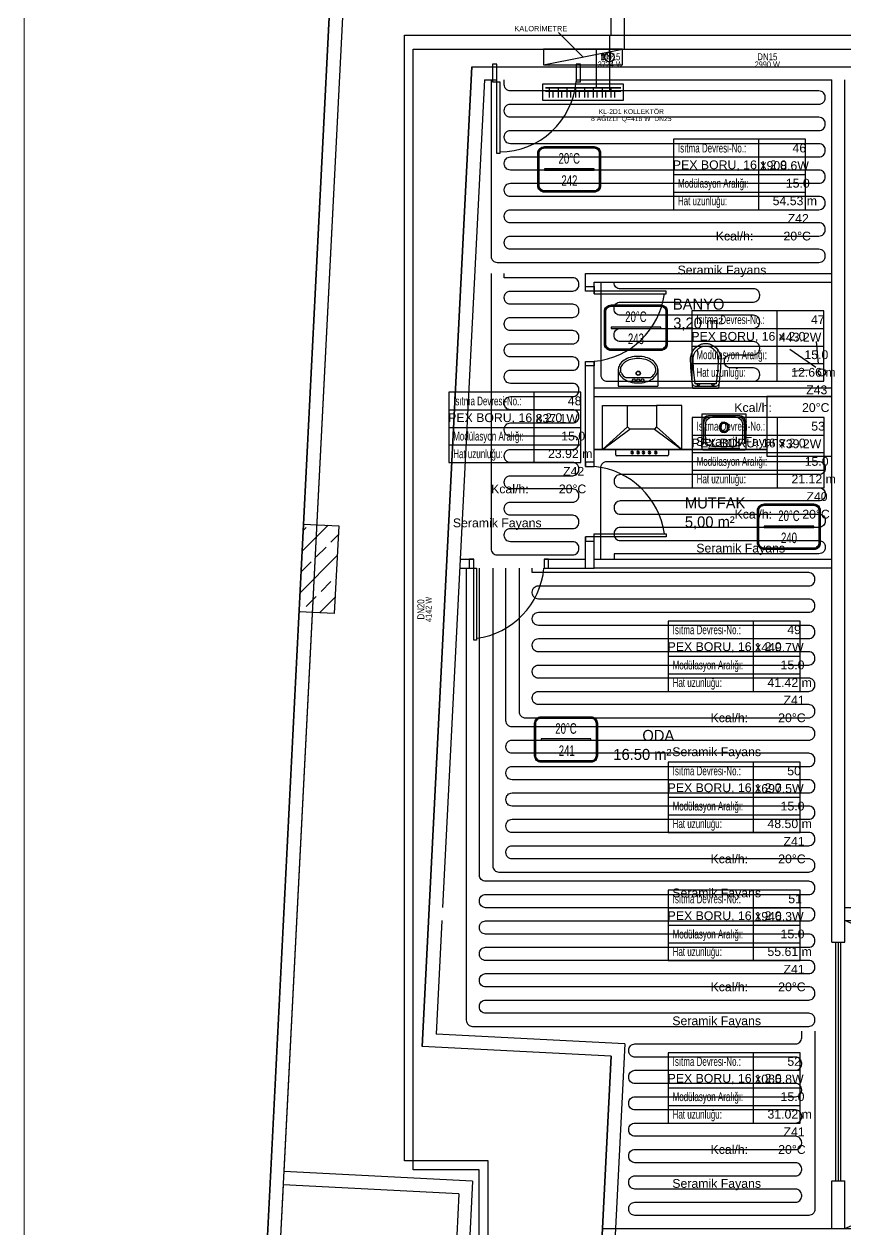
# Model space of a CAD drawing. Header units: centimetres. Extents: x 247996 to 315152, y -468471 to -440326.
# Drawn here: x 286969 to 287902, y -445552 to -444183 of the extents above; entities that cross this region are included whole.
import ezdxf
from ezdxf.enums import TextEntityAlignment as Align

# ---------------------------------------------------------------- set-up
doc = ezdxf.new("R2010")
doc.units = ezdxf.units.CM
doc.linetypes.add('ISITMA DONUS HATTI', pattern=[1.66, 1.57, -0.02, -0.07])
for name, color, linetype, lineweight in [('SCOTT-ANTED', 144, 'CONTINUOUS', 0), ('SCOTT-MTY-ISITMA-CAP', 41, 'CONTINUOUS', 30), ('SCOTT-MTY-ISITMA-DONUS-BORU', 30, 'ISITMA DONUS HATTI', 30), ('SCOTT-MTY-ISITMA-GIDIS-BORU', 10, 'CONTINUOUS', 30)]:
    doc.layers.add(name, color=color, linetype=linetype, lineweight=lineweight)
for name, color, linetype in [('SCOTT-MKDU0', 50, 'CONTINUOUS'), ('SCOTT-MTY-ISIKAYBIMAHAL', 2, 'CONTINUOUS'), ('SCOTT-MTY-KALORIMETRE', 6, 'Continuous'), ('SCOTT-MTY-KOLLETÖR', 7, 'CONTINUOUS'), ('SCOTT-MTY-PEX-BORU', 1, 'CONTINUOUS'), ('SCOTT-MTY-RADYATÖR', 2, 'CONTINUOUS'), ('SCOTT-MTY-SAYAC', 3, 'Continuous'), ('SCOTT-MTY-VANA', 1, 'Continuous')]:
    doc.layers.add(name, color=color, linetype=linetype)
doc.styles.add('MtXpl_Comic_Sans_MS', font='comic.ttf')
doc.styles.add('MTYCAPLT', font='arial.ttf')
doc.styles.add('ROTAS', font='arial.ttf')

# ---------------------------------------------------------------- blocks, each defined once
blk = doc.blocks.new('T-DOLAP')
blk.add_line((-45, -9), (45, 9))
blk.add_lwpolyline([(-45, -9), (45, -9), (45, 9), (-45, 9)], close=True)
blk = doc.blocks.new('T-KALORIMETRE')
for p, q in [((-10, 0), (-6, 0)), ((6, 0), (10, 0))]:
    blk.add_line(p, q)
blk.add_lwpolyline([(-4, 8), (4, 8), (2, 10), (4, 8), (2, 6)])
blk.add_circle((0, 0), 6)
at = {"style": 'ROTAS'}
blk.add_text('Q', height=6, dxfattribs=at).set_placement((0, 0), align=Align.MIDDLE_CENTER)
blk = doc.blocks.new('MTY-RADYATOR MAHAL0')
at = {"layer": 'SCOTT-MTY-ISIKAYBIMAHAL', "color": 2}
for points in [[(-35.7, 18.4), (-35.7, -18.4, 0.414214), (-28.2, -25.9), (28.2, -25.9, 0.414214), (35.7, -18.4), (35.7, 18.4, 0.414214), (28.2, 25.9), (-28.2, 25.9, 0.414214)], [(-34.2, 18.4), (-34.2, -18.4, 0.414214), (-28.2, -24.4), (28.2, -24.4, 0.414214), (34.2, -18.4), (34.2, 18.4, 0.414214), (28.2, 24.4), (-28.2, 24.4, 0.414214)]]:
    blk.add_lwpolyline(points, format="xyb", close=True, dxfattribs=at)
at = {"layer": 'SCOTT-MTY-ISIKAYBIMAHAL', "color": 4}
for points in [[(-35.2, 18.4), (-35.2, -18.4, 0.414214), (-28.2, -25.4), (28.2, -25.4, 0.414214), (35.2, -18.4), (35.2, 18.4, 0.414214), (28.2, 25.4), (-28.2, 25.4, 0.414214)], [(-34.7, 18.4), (-34.7, -18.4, 0.414214), (-28.2, -24.9), (28.2, -24.9, 0.414214), (34.7, -18.4), (34.7, 18.4, 0.414214), (28.2, 24.9), (-28.2, 24.9, 0.414214)]]:
    blk.add_lwpolyline(points, format="xyb", close=True, dxfattribs=at)
at = {"layer": 'SCOTT-MTY-ISIKAYBIMAHAL', "color": 2}
blk.add_lwpolyline([(-28.2, 0.8), (28.2, 0.8), (28.2, -0.8), (-28.2, -0.8)], close=True, dxfattribs=at)
at = {"layer": 'SCOTT-MTY-ISIKAYBIMAHAL', "color": 1, "style": 'MTYCAPLT', "width": 0.65}
for tag, p in [('MAHAL_001', (-14.9, 29.8)), ('NO_001', (-8.3, 6.7))]:
    blk.add_attdef(tag, p, '', height=12, rotation=360, dxfattribs=at)
at = {"layer": 'SCOTT-MTY-ISIKAYBIMAHAL', "color": 4, "style": 'MTYCAPLT', "width": 0.65}
for tag, p in [('DERECE_001', (-22.8, -18.5)), ('ISIKAYBI_001', (-22.7, -41.1))]:
    blk.add_attdef(tag, p, '', height=12, rotation=360, dxfattribs=at)
blk.add_attdef('ALAN', text='', height=12, rotation=360, dxfattribs=at).set_placement((0, -50), align=Align.MIDDLE_CENTER)
blk = doc.blocks.new('MTY-ETIKET')
at = {"layer": 'SCOTT-MTY-RADYATÖR'}
for p, q in [((2.69, 0), (2.69, 8)), ((-7, 6), (8, 6)), ((-7, 4), (8, 4)), ((-7, 2), (8, 2))]:
    blk.add_line(p, q, dxfattribs=at)
blk.add_lwpolyline([(8, 0), (8, 8), (-7, 8), (-7, 0)], close=True, dxfattribs=at)
at = {"layer": 'SCOTT-MTY-RADYATÖR', "style": 'MTYCAPLT', "width": 0.65}
for s, p in [('Isıtma Devresi-No.:', (-6.5, 7)), ('Modülasyon Aralığı:', (-6.5, 3)), ('Hat uzunluğu:', (-6.5, 1))]:
    blk.add_text(s, height=1, rotation=360, dxfattribs=at).set_placement(p, align=Align.MIDDLE_LEFT)
for tag, p in [('NO1_001', (5.8, 6.5)), ('AR_001', (6.25, 2.5)), ('UZ_001', (6.31, 0.51))]:
    blk.add_attdef(tag, p, '', height=1, rotation=360, dxfattribs=at)
at = {"layer": 'SCOTT-MTY-RADYATÖR', "color": 2, "style": 'MTYCAPLT', "width": 0.65}
for tag, p in [('BORU_001', (-7.07, 4.59)), ('YER_001', (2.9, 4.5))]:
    blk.add_attdef(tag, p, '', height=1, dxfattribs=at)

msp = doc.modelspace()

# ---------------------------------------------------------------- linework, layer by layer
at = {"layer": 'SCOTT-ANTED'}
msp.add_line((286968.5, -440326.5), (286968.5, -447826.5), dxfattribs=at)
at = {"layer": 'SCOTT-MKDU0', "color": 8, "ltscale": 0.03}
for p, q in [((287386.7, -443063.7), (287263.8, -445487.2)), ((287370.2, -443092.8), (287183.2, -446781.3)), ((287183.2, -446781.3), (287370.2, -443092.8)), ((287379.6, -443204.7), (287198.7, -446770.5)), ((287477.7, -444231), (287421.2, -445345)), ((287421.2, -445345), (287477.7, -444231)), ((287477.7, -444231), (287506.1, -444231)), ((287477.7, -444231), (288601.8, -444231)), ((287596.1, -444231), (287921.8, -444231)), ((287491.9, -444246), (287444.2, -445186.7)), ((287491.9, -444246), (287506.1, -444246)), ((287596.1, -444246), (287886.8, -444246)), ((287596.1, -444246), (287886.8, -444246)), ((287886.8, -445226.2), (287886.8, -444246)), ((287886.8, -444466), (287886.8, -444246)), ((287886.8, -444356), (287886.8, -444246)), ((287886.8, -445226.2), (287886.8, -444246)), ((287886.8, -445226.2), (287886.8, -444246)), ((287901.8, -445226.2), (287901.8, -444246)), ((287606.8, -444466), (287886.8, -444466)), ((287606.8, -444486), (287606.8, -444466)), ((287616.8, -444476), (287886.8, -444476)), ((287616.8, -444489.3), (287616.8, -444476)), ((287616.8, -444489.3), (287616.8, -444476)), ((287871.6, -444568.9), (287869.6, -444543.5)), ((287868.8, -444572.8), (287839.2, -444552.6)), ((287606.8, -444685.5), (287606.8, -444566)), ((287616.8, -444685.5), (287616.8, -444566)), ((287616.8, -444586), (287616.8, -444566)), ((287644.1, -444575.4), (287644.1, -444594.1)), ((287689.1, -444575.4), (287689.1, -444594.1)), ((287860.4, -444576), (287842, -444577.4)), ((287652.5, -444584.4), (287680.6, -444584.4)), ((287616.8, -444596), (287886.8, -444596)), ((287644.1, -444594.1), (287689.1, -444594.1)), ((287616.8, -444606), (287886.8, -444606)), ((287626.2, -444616), (287654.7, -444616)), ((287626.2, -444666), (287626.2, -444616)), ((287716.2, -444616), (287687.7, -444616)), ((287716.2, -444666), (287716.2, -444616)), ((287886.8, -444606), (287813.1, -444606)), ((287813.1, -444606), (287813.1, -444673.6)), ((287886.8, -444673.6), (287886.8, -444606)), ((287739.3, -444666), (287739.3, -444626.5)), ((287740.3, -444625.5), (287788.3, -444625.5)), ((287746.5, -444627.4), (287782.2, -444627.4)), ((287789.3, -444626.5), (287789.3, -444666)), ((287654.7, -444640.5), (287626.2, -444666)), ((287626.2, -444666), (287657.2, -444643)), ((287685.2, -444643), (287716.2, -444666)), ((287716.2, -444666), (287687.7, -444640.5)), ((287741.2, -444659.8), (287741.2, -444632.7)), ((287787.5, -444632.7), (287787.5, -444659.8)), ((287616.8, -444666), (287813.1, -444666)), ((287813.1, -444666), (287616.8, -444666)), ((287813.1, -444666), (287616.8, -444666)), ((287716.2, -444666), (287626.2, -444666)), ((287641.2, -444672.3), (287641.2, -444666)), ((287659.7, -444668), (287659.7, -444670.6)), ((287659.7, -444668), (287660.3, -444668)), ((287659.7, -444670.6), (287659.7, -444671.1)), ((287660.3, -444671.1), (287659.7, -444671.1)), ((287660.3, -444668), (287660.3, -444670.6)), ((287660.3, -444670.6), (287660.3, -444671.1)), ((287666.3, -444668), (287666.3, -444670.6)), ((287666.3, -444668), (287666.9, -444668)), ((287666.3, -444670.6), (287666.3, -444671.1)), ((287666.9, -444671.1), (287666.3, -444671.1)), ((287666.9, -444668), (287666.9, -444670.6)), ((287666.9, -444670.6), (287666.9, -444671.1)), ((287672.4, -444668), (287672.4, -444670.6)), ((287672.4, -444668), (287673, -444668)), ((287672.4, -444670.6), (287672.4, -444671.1)), ((287672.4, -444671.1), (287673, -444671.1)), ((287673, -444668), (287673, -444670.6)), ((287673, -444670.6), (287673, -444671.1)), ((287679.4, -444668), (287679.4, -444670.6)), ((287679.4, -444668), (287680, -444668)), ((287679.4, -444670.6), (287679.4, -444671.1)), ((287679.4, -444671.1), (287680, -444671.1)), ((287680, -444668), (287680, -444670.6)), ((287680, -444670.6), (287680, -444671.1)), ((287686.4, -444668), (287686.4, -444670.6)), ((287686.4, -444668), (287687, -444668)), ((287686.4, -444670.6), (287686.4, -444671.1)), ((287686.4, -444671.1), (287687, -444671.1)), ((287687, -444668), (287687, -444670.6)), ((287687, -444670.6), (287687, -444671.1)), ((287701.2, -444666), (287701.2, -444672.3)), ((287788.3, -444667), (287740.3, -444667)), ((287782.2, -444665.1), (287746.5, -444665.1)), ((287700.2, -444673.3), (287642.2, -444673.3)), ((287813.1, -444673.6), (287886.8, -444673.6)), ((287281.2, -444850.7), (287286.3, -444750.9)), ((287284.7, -444781.7), (287314.1, -444752.3)), ((287285.9, -444758.1), (287289.3, -444754.7)), ((287286.3, -444750.9), (287326.2, -444752.9)), ((287326.2, -444752.9), (287321.1, -444852.8)), ((287317.4, -444771.5), (287325.7, -444763.2)), ((287606.8, -444801), (287606.8, -444765.5)), ((287616.8, -444801), (287616.8, -444762.2)), ((287300.5, -444788.3), (287311.8, -444777.1)), ((287282.3, -444829), (287324.5, -444786.8)), ((287283.7, -444805.2), (287294.9, -444793.9)), ((287464.3, -444791), (287479.7, -444791)), ((287559.7, -444791), (287606.8, -444791)), ((287616.8, -444790.8), (287886.8, -444790.8)), ((287463.8, -444801), (287483, -444801)), ((287559.7, -444801), (287616.8, -444801)), ((287616.8, -444800.8), (287886.8, -444800.8)), ((287306.1, -444827.6), (287317.4, -444816.4)), ((287323, -444810.8), (287323.3, -444810.5)), ((287289.3, -444844.5), (287300.5, -444833.2)), ((287304.3, -444851.9), (287322.1, -444834.1)), ((287321.1, -444852.8), (287281.2, -444850.7)), ((287283, -444850.8), (287283.7, -444850.1)), ((287901.8, -445186.7), (287915.9, -445186.7)), ((287901.8, -445186.7), (287915.9, -445186.7)), ((287443.5, -445201.7), (287436.9, -445330.8)), ((287901.8, -445201.7), (287915.9, -445201.7)), ((287901.8, -445551.7), (288714.1, -445201.7)), ((288681.6, -445551.7), (287901.8, -445201.7)), ((287886.8, -445226.2), (287901.8, -445226.2)), ((287891.3, -445497.8), (287891.3, -445226.2)), ((287894.3, -445497.8), (287894.3, -445226.2)), ((287897.3, -445497.8), (287897.3, -445226.2)), ((287651.7, -445341.7), (287436.9, -445330.8)), ((287651.7, -445341.7), (287640.3, -445566.7)), ((287635.9, -445355.9), (287421.2, -445345)), ((287635.9, -445355.9), (287421.2, -445345)), ((287635.9, -445355.9), (287625.2, -445566.7)), ((287625.2, -445566.7), (287635.9, -445355.9)), ((287478.5, -445498.1), (287263.8, -445487.2)), ((287263, -445502.2), (287252.9, -445702)), ((287462.8, -445512.3), (287263, -445502.2)), ((287478.5, -445498.1), (287466.9, -445727.8)), ((287886.8, -445551.7), (287886.8, -445497.8)), ((287886.8, -445551.7), (287886.8, -445497.8)), ((287886.8, -445551.7), (287886.8, -445497.8)), ((287886.8, -445497.8), (287901.8, -445497.8)), ((287901.8, -445551.7), (287901.8, -445497.8)), ((287901.8, -445551.7), (287901.8, -445497.8)), ((287901.8, -445551.7), (287901.8, -445497.8)), ((287462.8, -445512.3), (287452.7, -445712.1)), ((287626, -445551.7), (288681.6, -445551.7))]:
    msp.add_line(p, q, dxfattribs=at)
for points in [[(287506.1, -444228), (287501.1, -444228), (287501.1, -444248), (287506.1, -444248), (287506.1, -444228)], [(287506.1, -444228), (287501.1, -444228), (287501.1, -444248), (287506.1, -444248), (287506.1, -444228)], [(287506.1, -444228), (287501.1, -444228), (287501.1, -444248), (287506.1, -444248), (287506.1, -444228)], [(287601.1, -444228), (287596.1, -444228), (287596.1, -444248), (287601.1, -444248), (287601.1, -444228)], [(287601.1, -444228), (287596.1, -444228), (287596.1, -444248), (287601.1, -444248), (287601.1, -444228)], [(287601.1, -444228), (287596.1, -444228), (287596.1, -444248), (287601.1, -444248), (287601.1, -444228)], [(287606.8, -444486), (287606.8, -444481), (287616.8, -444481), (287616.8, -444486), (287606.8, -444486)], [(287606.8, -444571), (287606.8, -444566), (287616.8, -444566), (287616.8, -444571), (287606.8, -444571)], [(287606.8, -444680.5), (287606.8, -444685.5), (287616.8, -444685.5), (287616.8, -444680.5), (287606.8, -444680.5)], [(287606.8, -444765.5), (287606.8, -444770.5), (287616.8, -444770.5), (287616.8, -444765.5), (287606.8, -444765.5)], [(287479.7, -444791), (287474.7, -444791), (287474.7, -444801), (287479.7, -444801), (287479.7, -444791)], [(287564.7, -444791), (287559.7, -444791), (287559.7, -444801), (287564.7, -444801), (287564.7, -444791)]]:
    msp.add_lwpolyline(points, dxfattribs=at)
for points in [[(287506.1, -444248), (287509.4, -444248), (287509.4, -444329.8), (287506.1, -444329.8)], [(287506.1, -444248), (287509.4, -444248), (287509.4, -444329.8), (287506.1, -444329.8)], [(287506.1, -444248), (287509.4, -444248), (287509.4, -444329.8), (287506.1, -444329.8)], [(287616.8, -444486), (287616.8, -444489.3), (287698.6, -444489.3), (287698.6, -444486)], [(287616.8, -444765.5), (287616.8, -444762.2), (287698.6, -444762.2), (287698.6, -444765.5)], [(287479.7, -444801), (287483, -444801), (287483, -444882.8), (287479.7, -444882.8)]]:
    msp.add_lwpolyline(points, close=True, dxfattribs=at)
for points in [[(287728.9, -444597, -0.01664), (287726.3, -444565.2, -0.351622), (287739, -444546.2, -0.068714), (287743.5, -444545.6, -0.068714), (287747.9, -444546.2, -0.351622), (287760.7, -444565.2, -0.01664), (287758.1, -444597)], [(287731.4, -444591.4, -0.016866), (287729.1, -444565, -0.351778), (287739.9, -444549, -0.068022), (287743.5, -444548.5, -0.068022), (287747.1, -444549, -0.351778), (287757.8, -444565, -0.016866), (287755.5, -444591.4)]]:
    msp.add_lwpolyline(points, format="xyb", close=True, dxfattribs=at)
msp.add_lwpolyline([(287758.3, -444591.5, -0.389191), (287755, -444594.6), (287743.5, -444594.6), (287731.9, -444594.6, -0.389191), (287728.6, -444591.5, -0.389191)], format="xyb", dxfattribs=at)
for centre, radius in [((287666.8, -444579.5), 2.52), ((287875.5, -444578.5, 51), 4.14), ((287661.7, -444587.5), 1.56), ((287666.8, -444579.5), 2.12), ((287666.8, -444587.5), 1.56), ((287671.7, -444587.5), 1.56)]:
    msp.add_circle(centre, radius, dxfattribs=at)
for centre, radius, start, end in [((287508.8, -444240.3), 87.6, 270.3687, 354.9809), ((287508.8, -444240.3), 87.6, 270.3687, 354.9809), ((287508.8, -444240.3), 87.6, 270.3687, 354.9809), ((287608.5, -444477.4), 88.9, 275.3081, 352.3253), ((287664.1, -444584.7), 24.1, 105.5176, 123.8347), ((287666.6, -444593.8), 33.5, 90, 105.5176), ((287666.6, -444593.8), 31.1, 90, 105.5176), ((287666.6, -444593.8), 33.5, 74.4824, 90), ((287666.6, -444593.8), 31.1, 74.4824, 90), ((287669.1, -444584.7), 24.1, 56.1653, 74.4824), ((287654.4, -444575.4), 10.3, 148.2866, 180), ((287654.4, -444575.4), 10.3, 180, 211.7134), ((287660.2, -444579), 17.2, 123.8347, 148.2866), ((287654.4, -444575.4), 7.93, 148.2866, 180), ((287654.4, -444575.4), 7.93, 180, 211.7134), ((287660.2, -444579), 14.8, 123.8347, 148.2866), ((287664.1, -444584.7), 21.7, 105.5176, 123.8347), ((287669.1, -444584.7), 21.7, 56.1653, 74.4824), ((287672.9, -444579), 14.8, 31.7134, 56.1653), ((287672.9, -444579), 17.2, 31.7134, 56.1653), ((287678.8, -444575.4), 7.93, 0, 31.7134), ((287678.8, -444575.4), 7.93, 328.2866, 0), ((287678.8, -444575.4), 10.3, 0, 31.7134), ((287678.8, -444575.4), 10.3, 328.2866, 0), ((287660.2, -444571.8), 17.2, 211.7134, 236.1653), ((287660.2, -444571.8), 14.8, 211.7134, 238.6233), ((287664.1, -444566.1), 24.1, 236.1653, 254.4824), ((287666.6, -444557), 33.5, 254.4824, 270), ((287666.6, -444557), 33.5, 270, 285.5176), ((287669.1, -444566.1), 24.1, 285.5176, 303.8347), ((287672.9, -444571.8), 14.8, 301.3767, 328.2866), ((287672.9, -444571.8), 17.2, 303.8347, 328.2866), ((287735.2, -444591.4), 1.78, 180, 0), ((287751.8, -444591.4), 1.78, 180, 0), ((287642.2, -444672.3), 1, 180, 270), ((287660, -444669.6), 1.54, 100.5754, 259.4621), ((287660, -444669.6), 1.54, 282.6235, 77.3767), ((287666.6, -444669.6), 1.54, 100.5754, 259.4621), ((287666.6, -444669.6), 1.54, 282.6235, 77.3767), ((287672.7, -444669.6), 1.54, 100.5754, 259.4621), ((287672.7, -444669.6), 1.54, 282.6235, 77.3767), ((287679.7, -444669.6), 1.54, 100.5754, 259.4621), ((287679.7, -444669.6), 1.54, 282.6235, 77.3767), ((287686.7, -444669.6), 1.54, 100.5754, 259.4621), ((287686.7, -444669.6), 1.54, 282.6235, 77.3767), ((287700.2, -444672.3), 1, 270, 0), ((287608.5, -444774.1), 88.9, 7.6747, 84.6919), ((287471.1, -444792.7), 88.9, 277.6747, 354.6919)]:
    msp.add_arc(centre, radius, start, end, dxfattribs=at)
at = {"layer": 'SCOTT-MKDU0', "color": 8, "ltscale": 0.03, "extrusion": (0, 0, -1)}
for centre, major_axis, start_param, end_param in [((287740.3, -444626.5), (0.707, 0.707), 3.926991, 5.497787), ((287746.5, -444632.7), (-3.75, 3.75), 5.497787, 7.068583), ((287751.3, -444637.2), (-7.14, 7.14), 5.524757, 6.541187), ((287751.4, -444637.2), (-5.66, 5.66), 5.524757, 7.028844), ((287764.3, -444961.2), (332.3, 0), 4.67265, 4.752129), ((287777.2, -444637.2), (-5.66, 5.66), 0.825137, 2.329224), ((287782.2, -444632.7), (3.75, 3.75), -0.785398, 0.785398), ((287777.3, -444637.2), (7.14, 7.14), -0.258001, 0.758428), ((287788.3, -444626.5), (0.707, 0.707), -0.785398, 0.785398), ((288075.6, -444646), (-234.9, 234.9), 5.470817, 5.524757), ((287764.3, -444641), (-4.07, 4.07), 3.926991, 10.210176), ((287764.3, -444641), (-3.18, 3.18), 3.926991, 10.210176), ((287453.1, -444646), (234.9, 234.9), 0.758428, 0.812368), ((287751.4, -444654.7), (5.66, 5.66), 2.395934, 3.900021), ((287777.2, -444654.7), (5.66, 5.66), 0.812368, 2.316455), ((287764.3, -444330.7), (332.3, 0), 1.531058, 1.610536)]:
    msp.add_ellipse(centre, major_axis=major_axis, ratio=1, start_param=start_param, end_param=end_param, dxfattribs=at)
at = {"layer": 'SCOTT-MKDU0', "color": 8, "ltscale": 0.03, "invisible_edges": 1}
for points in [[(287687.7, -444640.5), (287654.7, -444640.5), (287654.7, -444616), (287687.7, -444616)], [(287654.7, -444640.5), (287687.7, -444640.5), (287685.2, -444643), (287657.2, -444643)]]:
    msp.add_3dface(points, dxfattribs=at)
at = {"layer": 'SCOTT-MTY-ISITMA-DONUS-BORU'}
for points in [[(287636, -444195), (287636, -444105), (287634, -444105), (287634, -444100)], [(287496, -445660), (287496, -445475), (287401, -445475), (287401, -444195), (287634, -444195)], [(287634, -444195), (287634, -444211)], [(287634, -444195), (287636, -444195)], [(287636, -444195), (288054, -444195)], [(287634, -444211), (287634, -444229)], [(287634, -444229), (287634, -444259)], [(287570, -444266), (287570, -444259)], [(287580, -444266), (287580, -444259)], [(287590, -444266), (287590, -444259)], [(287600, -444266), (287600, -444259)], [(287610, -444266), (287610, -444259)], [(287620, -444266), (287620, -444259)], [(287630, -444266), (287630, -444259)], [(287640, -444266), (287640, -444259)]]:
    msp.add_lwpolyline(points, dxfattribs=at)
at = {"layer": 'SCOTT-MTY-ISITMA-DONUS-BORU', "const_width": 1.6}
msp.add_lwpolyline([(287561, -444259), (287647, -444259)], dxfattribs=at)
at = {"layer": 'SCOTT-MTY-ISITMA-GIDIS-BORU'}
for points in [[(287651, -444211), (287651, -444105), (287649, -444105), (287649, -444100)], [(287486, -445680), (287486, -445485), (287411, -445485), (287411, -444211), (287619, -444211)], [(287619, -444211), (287651, -444211)], [(287619, -444211), (287619, -444229)], [(287651, -444211), (287976, -444211)], [(287619, -444229), (287619, -444255)], [(287566, -444266), (287566, -444255)], [(287576, -444266), (287576, -444255)], [(287586, -444266), (287586, -444255)], [(287596, -444266), (287596, -444255)], [(287606, -444266), (287606, -444255)], [(287616, -444266), (287616, -444255)], [(287626, -444266), (287626, -444255)], [(287636, -444266), (287636, -444255)]]:
    msp.add_lwpolyline(points, dxfattribs=at)
at = {"layer": 'SCOTT-MTY-ISITMA-GIDIS-BORU', "const_width": 1.6}
msp.add_lwpolyline([(287561, -444255), (287647, -444255)], dxfattribs=at)
at = {"layer": 'SCOTT-MTY-KALORIMETRE'}
msp.add_line((287604, -444220), (287576, -444192), dxfattribs=at)
at = {"layer": 'SCOTT-MTY-KOLLETÖR'}
msp.add_lwpolyline([(287558, -444269), (287650, -444269), (287650, -444251), (287558, -444251)], close=True, dxfattribs=at)
at = {"layer": 'SCOTT-MTY-PEX-BORU'}
for points in [[(287499.4, -444246), (287499.4, -444446.5, 0.414214), (287506.4, -444453.5), (287872.3, -444453.5, 0.414214), (287879.3, -444446.5), (287879.3, -444445.5, 0.414214), (287872.3, -444438.5), (287521.4, -444438.5, -0.414214), (287514.4, -444431.5), (287514.4, -444430.5, -0.414214), (287521.4, -444423.5), (287872.3, -444423.5, 0.414214), (287879.3, -444416.5), (287879.3, -444415.5, 0.414214), (287872.3, -444408.5), (287521.4, -444408.5, -0.414214), (287514.4, -444401.5), (287514.4, -444400.5, -0.414214), (287521.4, -444393.5), (287872.3, -444393.5, 0.414214), (287879.3, -444386.5), (287879.3, -444385.5, 0.414214), (287872.3, -444378.5), (287521.4, -444378.5, -0.414214), (287514.4, -444371.5), (287514.4, -444370.5, -0.414214), (287521.4, -444363.5), (287872.3, -444363.5, 0.414214), (287879.3, -444356.5), (287879.3, -444355.5, 0.414214), (287872.3, -444348.5), (287521.4, -444348.5, -0.414214), (287514.4, -444341.5), (287514.4, -444340.5, -0.414214), (287521.4, -444333.5), (287872.3, -444333.5, 0.414214), (287879.3, -444326.5), (287879.3, -444325.5, 0.414214), (287872.3, -444318.5), (287521.4, -444318.5, -0.414214), (287514.4, -444311.5), (287514.4, -444310.5, -0.414214), (287521.4, -444303.5), (287872.3, -444303.5, 0.414214), (287879.3, -444296.5), (287879.3, -444295.5, 0.414214), (287872.3, -444288.5), (287521.4, -444288.5, -0.414214), (287514.4, -444281.5), (287514.4, -444280.5, -0.414214), (287521.4, -444273.5), (287872.3, -444273.5, 0.414214), (287879.3, -444266.5), (287879.3, -444265.5, 0.414214), (287872.3, -444258.5), (287521.4, -444258.5, -0.414214), (287514.4, -444251.5), (287514.4, -444246)], [(287499.4, -444466), (287499.4, -444779, 0.414214), (287506.4, -444786), (287592.3, -444786, 0.414214), (287599.3, -444779), (287599.3, -444778, 0.414214), (287592.3, -444771), (287521.4, -444771, -0.414214), (287514.4, -444764), (287514.4, -444763, -0.414214), (287521.4, -444756), (287592.3, -444756, 0.414214), (287599.3, -444749), (287599.3, -444748, 0.414214), (287592.3, -444741), (287521.4, -444741, -0.414214), (287514.4, -444734), (287514.4, -444733, -0.414214), (287521.4, -444726), (287592.3, -444726, 0.414214), (287599.3, -444719), (287599.3, -444718, 0.414214), (287592.3, -444711), (287521.4, -444711, -0.414214), (287514.4, -444704), (287514.4, -444703, -0.414214), (287521.4, -444696), (287592.3, -444696, 0.414214), (287599.3, -444689), (287599.3, -444688, 0.414214), (287592.3, -444681), (287521.4, -444681, -0.414214), (287514.4, -444674), (287514.4, -444673, -0.414214), (287521.4, -444666), (287592.3, -444666, 0.414214), (287599.3, -444659), (287599.3, -444658, 0.414214), (287592.3, -444651), (287521.4, -444651, -0.414214), (287514.4, -444644), (287514.4, -444643, -0.414214), (287521.4, -444636), (287592.3, -444636, 0.414214), (287599.3, -444629), (287599.3, -444628, 0.414214), (287592.3, -444621), (287521.4, -444621, -0.414214), (287514.4, -444614), (287514.4, -444613, -0.414214), (287521.4, -444606), (287592.3, -444606, 0.414214), (287599.3, -444599), (287599.3, -444598, 0.414214), (287592.3, -444591), (287521.4, -444591, -0.414214), (287514.4, -444584), (287514.4, -444583, -0.414214), (287521.4, -444576), (287592.3, -444576, 0.414214), (287599.3, -444569), (287599.3, -444568, 0.414214), (287592.3, -444561), (287521.4, -444561, -0.414214), (287514.4, -444554), (287514.4, -444553, -0.414214), (287521.4, -444546), (287592.3, -444546, 0.414214), (287599.3, -444539), (287599.3, -444538, 0.414214), (287592.3, -444531), (287521.4, -444531, -0.414214), (287514.4, -444524), (287514.4, -444523, -0.414214), (287521.4, -444516), (287592.3, -444516, 0.414214), (287599.3, -444509), (287599.3, -444508, 0.414214), (287592.3, -444501), (287521.4, -444501, -0.414214), (287514.4, -444494), (287514.4, -444493, -0.414214), (287521.4, -444486), (287592.3, -444486, 0.414214), (287599.3, -444479), (287599.3, -444478, 0.414214), (287592.3, -444471), (287514.4, -444471), (287514.4, -444466)], [(287624.3, -444476), (287624.3, -444581.5, 0.414214), (287631.3, -444588.5), (287797.9, -444588.5, 0.414214), (287804.9, -444581.5), (287804.9, -444580.5, 0.414214), (287797.9, -444573.5), (287771.7, -444573.5, -0.414214), (287764.7, -444566.5), (287764.7, -444565.5, -0.414214), (287771.7, -444558.5), (287797.9, -444558.5, 0.414214), (287804.9, -444551.5), (287804.9, -444550.5, 0.414214), (287797.9, -444543.5), (287646.3, -444543.5, -0.414214), (287639.3, -444536.5), (287639.3, -444535.5, -0.414214), (287646.3, -444528.5), (287797.9, -444528.5, 0.414214), (287804.9, -444521.5), (287804.9, -444520.5, 0.414214), (287797.9, -444513.5), (287646.3, -444513.5, -0.414214), (287639.3, -444506.5), (287639.3, -444505.5, -0.414214), (287646.3, -444498.5), (287797.9, -444498.5, 0.414214), (287804.9, -444491.5), (287804.9, -444490.5, 0.414214), (287797.9, -444483.5), (287646.3, -444483.5, -0.414214), (287639.3, -444476.5), (287639.3, -444476)], [(287624.3, -444790.8), (287624.3, -444686.7, -0.414214), (287631.3, -444679.7), (287872.3, -444679.7, -0.414214), (287879.3, -444686.7), (287879.3, -444687.7, -0.414214), (287872.3, -444694.7), (287646.3, -444694.7, 0.414214), (287639.3, -444701.7), (287639.3, -444702.7, 0.414214), (287646.3, -444709.7), (287872.3, -444709.7, -0.414214), (287879.3, -444716.7), (287879.3, -444717.7, -0.414214), (287872.3, -444724.7), (287646.3, -444724.7, 0.414214), (287639.3, -444731.7), (287639.3, -444732.7, 0.414214), (287646.3, -444739.7), (287872.3, -444739.7, -0.414214), (287879.3, -444746.7), (287879.3, -444747.7, -0.414214), (287872.3, -444754.7), (287646.3, -444754.7, 0.414214), (287639.3, -444761.7), (287639.3, -444762.7, 0.414214), (287646.3, -444769.7), (287872.3, -444769.7, -0.414214), (287879.3, -444776.7), (287879.3, -444777.7, -0.414214), (287872.3, -444784.7), (287639.3, -444784.7), (287639.3, -444790.8)], [(287471.3, -444801), (287471.3, -445315.1, 0.414214), (287478.3, -445322.1), (287860.6, -445322.1, 0.414214), (287867.6, -445315.1), (287867.6, -445314.1, 0.414214), (287860.6, -445307.1), (287493.3, -445307.1, -0.414214), (287486.3, -445300.1), (287486.3, -445299.1, -0.414214), (287493.3, -445292.1), (287860.6, -445292.1, 0.414214), (287867.6, -445285.1), (287867.6, -445284.1, 0.414214), (287860.6, -445277.1), (287493.3, -445277.1, -0.414214), (287486.3, -445270.1), (287486.3, -445269.1, -0.414214), (287493.3, -445262.1), (287860.6, -445262.1, 0.414214), (287867.6, -445255.1), (287867.6, -445254.1, 0.414214), (287860.6, -445247.1), (287493.3, -445247.1, -0.414214), (287486.3, -445240.1), (287486.3, -445239.1, -0.414214), (287493.3, -445232.1), (287860.6, -445232.1, 0.414214), (287867.6, -445225.1), (287867.6, -445224.1, 0.414214), (287860.6, -445217.1), (287493.3, -445217.1, -0.414214), (287486.3, -445210.1), (287486.3, -445209.1, -0.414214), (287493.3, -445202.1), (287860.6, -445202.1, 0.414214), (287867.6, -445195.1), (287867.6, -445194.1, 0.414214), (287860.6, -445187.1), (287493.3, -445187.1, -0.414214), (287486.3, -445180.1), (287486.3, -445179.1, -0.414214), (287493.3, -445172.1), (287860.6, -445172.1, 0.414214), (287867.6, -445165.1), (287867.6, -445164.1, 0.414214), (287860.6, -445157.1), (287493.3, -445157.1, -0.414214), (287486.3, -445150.1), (287486.3, -444801)], [(287501.3, -444801), (287501.3, -445139.6, 0.414214), (287508.3, -445146.6), (287860.6, -445146.6, 0.414214), (287867.6, -445139.6), (287867.6, -445138.6, 0.414214), (287860.6, -445131.6), (287523.3, -445131.6, -0.414214), (287516.3, -445124.6), (287516.3, -445123.6, -0.414214), (287523.3, -445116.6), (287860.6, -445116.6, 0.414214), (287867.6, -445109.6), (287867.6, -445108.6, 0.414214), (287860.6, -445101.6), (287523.3, -445101.6, -0.414214), (287516.3, -445094.6), (287516.3, -445093.6, -0.414214), (287523.3, -445086.6), (287860.6, -445086.6, 0.414214), (287867.6, -445079.6), (287867.6, -445078.6, 0.414214), (287860.6, -445071.6), (287523.3, -445071.6, -0.414214), (287516.3, -445064.6), (287516.3, -445063.6, -0.414214), (287523.3, -445056.6), (287860.6, -445056.6, 0.414214), (287867.6, -445049.6), (287867.6, -445048.6, 0.414214), (287860.6, -445041.6), (287523.3, -445041.6, -0.414214), (287516.3, -445034.6), (287516.3, -445033.6, -0.414214), (287523.3, -445026.6), (287860.6, -445026.6, 0.414214), (287867.6, -445019.6), (287867.6, -445018.6, 0.414214), (287860.6, -445011.6), (287523.3, -445011.6, -0.414214), (287516.3, -445004.6), (287516.3, -445003.6, -0.414214), (287523.3, -444996.6), (287860.6, -444996.6, 0.414214), (287867.6, -444989.6), (287867.6, -444988.6, 0.414214), (287860.6, -444981.6), (287523.3, -444981.6, -0.414214), (287516.3, -444974.6), (287516.3, -444801)], [(287531.3, -444801), (287531.3, -444964.2, 0.414214), (287538.3, -444971.2), (287860.6, -444971.2, 0.414214), (287867.6, -444964.2), (287867.6, -444963.2, 0.414214), (287860.6, -444956.2), (287553.3, -444956.2, -0.414214), (287546.3, -444949.2), (287546.3, -444948.2, -0.414214), (287553.3, -444941.2), (287860.6, -444941.2, 0.414214), (287867.6, -444934.2), (287867.6, -444933.2, 0.414214), (287860.6, -444926.2), (287553.3, -444926.2, -0.414214), (287546.3, -444919.2), (287546.3, -444918.2, -0.414214), (287553.3, -444911.2), (287860.6, -444911.2, 0.414214), (287867.6, -444904.2), (287867.6, -444903.2, 0.414214), (287860.6, -444896.2), (287553.3, -444896.2, -0.414214), (287546.3, -444889.2), (287546.3, -444888.2, -0.414214), (287553.3, -444881.2), (287860.6, -444881.2, 0.414214), (287867.6, -444874.2), (287867.6, -444873.2, 0.414214), (287860.6, -444866.2), (287553.3, -444866.2, -0.414214), (287546.3, -444859.2), (287546.3, -444858.2, -0.414214), (287553.3, -444851.2), (287860.6, -444851.2, 0.414214), (287867.6, -444844.2), (287867.6, -444843.2, 0.414214), (287860.6, -444836.2), (287553.3, -444836.2, -0.414214), (287546.3, -444829.2), (287546.3, -444828.2, -0.414214), (287553.3, -444821.2), (287860.6, -444821.2, 0.414214), (287867.6, -444814.2), (287867.6, -444813.2, 0.414214), (287860.6, -444806.2), (287546.3, -444806.2), (287546.3, -444801)], [(287867.6, -445327.3), (287867.6, -445530, -0.414214), (287860.6, -445537), (287663, -445537, -0.414214), (287656, -445530), (287656, -445529, -0.414214), (287663, -445522), (287845.6, -445522, 0.414214), (287852.6, -445515), (287852.6, -445514, 0.414214), (287845.6, -445507), (287663, -445507, -0.414214), (287656, -445500), (287656, -445499, -0.414214), (287663, -445492), (287845.6, -445492, 0.414214), (287852.6, -445485), (287852.6, -445484, 0.414214), (287845.6, -445477), (287663, -445477, -0.414214), (287656, -445470), (287656, -445469, -0.414214), (287663, -445462), (287845.6, -445462, 0.414214), (287852.6, -445455), (287852.6, -445454, 0.414214), (287845.6, -445447), (287663, -445447, -0.414214), (287656, -445440), (287656, -445439, -0.414214), (287663, -445432), (287845.6, -445432, 0.414214), (287852.6, -445425), (287852.6, -445424, 0.414214), (287845.6, -445417), (287663, -445417, -0.414214), (287656, -445410), (287656, -445409, -0.414214), (287663, -445402), (287845.6, -445402, 0.414214), (287852.6, -445395), (287852.6, -445394, 0.414214), (287845.6, -445387), (287663, -445387, -0.414214), (287656, -445380), (287656, -445379, -0.414214), (287663, -445372), (287845.6, -445372, 0.414214), (287852.6, -445365), (287852.6, -445364, 0.414214), (287845.6, -445357), (287663, -445357, -0.414214), (287656, -445350), (287656, -445349, -0.414214), (287663, -445342), (287845.6, -445342, 0.414214), (287852.6, -445335), (287852.6, -445327.3)]]:
    msp.add_lwpolyline(points, format="xyb", dxfattribs=at)

# ---------------------------------------------------------------- block references
at = {"layer": 'SCOTT-MTY-KALORIMETRE', "xscale": 0.9, "yscale": 0.9, "rotation": 90}
msp.add_blockref('T-KALORIMETRE', (287634, -444220), dxfattribs=at)
at = {"layer": 'SCOTT-MTY-SAYAC'}
msp.add_blockref('T-DOLAP', (287604, -444220), dxfattribs=at)
at = {"layer": 'SCOTT-MTY-VANA'}
ref = msp.add_blockref('MTY-ETIKET', (287776.9, -444393.5), dxfattribs=dict(at, xscale=10, yscale=10))
ref.add_attrib('UZ_001', '54.53 m', (287819.6, -444388.4), dxfattribs={"layer": 'SCOTT-MTY-RADYATÖR', "height": 10, "rotation": 360, "style": 'MTYCAPLT'})
ref.add_attrib('AR_001', '15.0', (287834.6, -444368.4), dxfattribs={"layer": 'SCOTT-MTY-RADYATÖR', "height": 10, "rotation": 360, "style": 'MTYCAPLT'})
ref.add_attrib('NO1_001', '46', (287842.2, -444328.4), dxfattribs={"layer": 'SCOTT-MTY-RADYATÖR', "height": 10, "rotation": 360, "style": 'MTYCAPLT'})
ref.add_attrib('BORU_001', 'PEX BORU, 16 x 2.0', (287706.2, -444347.5), dxfattribs={"layer": 'SCOTT-MTY-RADYATÖR', "height": 10, "style": 'MTYCAPLT'})
ref.add_attrib('NO_001', 'Z42', (287836.7, -444408.5), dxfattribs={"layer": 'SCOTT-MTY-RADYATÖR', "height": 10, "style": 'MTYCAPLT'})
ref.add_attrib('DERECE_001', '20%%DC', (287831.9, -444428.5), dxfattribs={"layer": 'SCOTT-MTY-RADYATÖR', "height": 10, "style": 'MTYCAPLT'})
ref.add_attrib('KCAL/H:_001', 'Kcal/h:', (287754.9, -444428.5), dxfattribs={"layer": 'SCOTT-MTY-RADYATÖR', "height": 10, "style": 'MTYCAPLT'})
ref.add_attrib('MALZEMECINSI_001', 'Seramik Fayans', (287711.5, -444467.1), dxfattribs={"layer": 'SCOTT-MTY-RADYATÖR', "height": 10, "style": 'MTYCAPLT'})
ref.add_attrib('YER_001', '1908.6W', (287804.9, -444348.4), dxfattribs={"layer": 'SCOTT-MTY-RADYATÖR', "height": 10, "style": 'MTYCAPLT'})
ref = msp.add_blockref('MTY-RADYATOR MAHAL0', (287588.3, -444347.7), dxfattribs=dict(at, xscale=-1, rotation=180))
ref.add_attrib('DERECE_001', '20%%DC', (287576.2, -444341.2), dxfattribs={"layer": 'SCOTT-MTY-ISIKAYBIMAHAL', "color": 4, "height": 12, "rotation": 0, "style": 'MTYCAPLT', "width": 0.65})
ref.add_attrib('NO_001', '242', (287579.4, -444366.4), dxfattribs={"layer": 'SCOTT-MTY-ISIKAYBIMAHAL', "color": 1, "height": 12, "rotation": 0, "style": 'MTYCAPLT', "width": 0.65})
ref = msp.add_blockref('MTY-RADYATOR MAHAL0', (287664.1, -444527.7), dxfattribs=dict(at, xscale=-1, rotation=180))
ref.add_attrib('DERECE_001', '20%%DC', (287652, -444521.2), dxfattribs={"layer": 'SCOTT-MTY-ISIKAYBIMAHAL', "color": 4, "height": 12, "rotation": 0, "style": 'MTYCAPLT', "width": 0.65})
ref.add_attrib('NO_001', '243', (287655.1, -444546.3), dxfattribs={"layer": 'SCOTT-MTY-ISIKAYBIMAHAL', "color": 1, "height": 12, "rotation": 0, "style": 'MTYCAPLT', "width": 0.65})
ref = msp.add_blockref('MTY-ETIKET', (287797.9, -444588.5), dxfattribs=dict(at, xscale=10, yscale=10))
ref.add_attrib('UZ_001', '12.66 m', (287840.7, -444583.4), dxfattribs={"layer": 'SCOTT-MTY-RADYATÖR', "height": 10, "rotation": 360, "style": 'MTYCAPLT'})
ref.add_attrib('AR_001', '15.0', (287855.7, -444563.4), dxfattribs={"layer": 'SCOTT-MTY-RADYATÖR', "height": 10, "rotation": 360, "style": 'MTYCAPLT'})
ref.add_attrib('NO1_001', '47', (287863.2, -444523.5), dxfattribs={"layer": 'SCOTT-MTY-RADYATÖR', "height": 10, "rotation": 360, "style": 'MTYCAPLT'})
ref.add_attrib('BORU_001', 'PEX BORU, 16 x 2.0', (287727.2, -444542.5), dxfattribs={"layer": 'SCOTT-MTY-RADYATÖR', "height": 10, "style": 'MTYCAPLT'})
ref.add_attrib('NO_001', 'Z43', (287857.7, -444603.4), dxfattribs={"layer": 'SCOTT-MTY-RADYATÖR', "height": 10, "style": 'MTYCAPLT'})
ref.add_attrib('DERECE_001', '20%%DC', (287853, -444623.5), dxfattribs={"layer": 'SCOTT-MTY-RADYATÖR', "height": 10, "style": 'MTYCAPLT'})
ref.add_attrib('KCAL/H:_001', 'Kcal/h:', (287776, -444623.5), dxfattribs={"layer": 'SCOTT-MTY-RADYATÖR', "height": 10, "style": 'MTYCAPLT'})
ref.add_attrib('MALZEMECINSI_001', 'Seramik Fayans', (287732.5, -444662.1), dxfattribs={"layer": 'SCOTT-MTY-RADYATÖR', "height": 10, "style": 'MTYCAPLT'})
ref.add_attrib('YER_001', '443.2W', (287826.8, -444543.4), dxfattribs={"layer": 'SCOTT-MTY-RADYATÖR', "height": 10, "style": 'MTYCAPLT'})
ref = msp.add_blockref('MTY-ETIKET', (287521.4, -444681), dxfattribs=dict(at, xscale=10, yscale=10))
ref.add_attrib('UZ_001', '23.92 m', (287564.2, -444675.9), dxfattribs={"layer": 'SCOTT-MTY-RADYATÖR', "height": 10, "rotation": 360, "style": 'MTYCAPLT'})
ref.add_attrib('AR_001', '15.0', (287579.2, -444655.9), dxfattribs={"layer": 'SCOTT-MTY-RADYATÖR', "height": 10, "rotation": 360, "style": 'MTYCAPLT'})
ref.add_attrib('NO1_001', '48', (287586.7, -444615.9), dxfattribs={"layer": 'SCOTT-MTY-RADYATÖR', "height": 10, "rotation": 360, "style": 'MTYCAPLT'})
ref.add_attrib('BORU_001', 'PEX BORU, 16 x 2.0', (287450.7, -444635), dxfattribs={"layer": 'SCOTT-MTY-RADYATÖR', "height": 10, "style": 'MTYCAPLT'})
ref.add_attrib('NO_001', 'Z42', (287581.3, -444696), dxfattribs={"layer": 'SCOTT-MTY-RADYATÖR', "height": 10, "style": 'MTYCAPLT'})
ref.add_attrib('DERECE_001', '20%%DC', (287576.5, -444716), dxfattribs={"layer": 'SCOTT-MTY-RADYATÖR', "height": 10, "style": 'MTYCAPLT'})
ref.add_attrib('KCAL/H:_001', 'Kcal/h:', (287499.5, -444716), dxfattribs={"layer": 'SCOTT-MTY-RADYATÖR', "height": 10, "style": 'MTYCAPLT'})
ref.add_attrib('MALZEMECINSI_001', 'Seramik Fayans', (287456, -444754.6), dxfattribs={"layer": 'SCOTT-MTY-RADYATÖR', "height": 10, "style": 'MTYCAPLT'})
ref.add_attrib('YER_001', '837.1W', (287550.1, -444635.9), dxfattribs={"layer": 'SCOTT-MTY-RADYATÖR', "height": 10, "style": 'MTYCAPLT'})
ref = msp.add_blockref('MTY-ETIKET', (287798.2, -444709.7), dxfattribs=dict(at, xscale=10, yscale=10))
ref.add_attrib('UZ_001', '21.12 m', (287841, -444704.7), dxfattribs={"layer": 'SCOTT-MTY-RADYATÖR', "height": 10, "rotation": 360, "style": 'MTYCAPLT'})
ref.add_attrib('AR_001', '15.0', (287856, -444684.7), dxfattribs={"layer": 'SCOTT-MTY-RADYATÖR', "height": 10, "rotation": 360, "style": 'MTYCAPLT'})
ref.add_attrib('NO1_001', '53', (287863.5, -444644.7), dxfattribs={"layer": 'SCOTT-MTY-RADYATÖR', "height": 10, "rotation": 360, "style": 'MTYCAPLT'})
ref.add_attrib('BORU_001', 'PEX BORU, 16 x 2.0', (287727.5, -444663.8), dxfattribs={"layer": 'SCOTT-MTY-RADYATÖR', "height": 10, "style": 'MTYCAPLT'})
ref.add_attrib('NO_001', 'Z40', (287858, -444724.7), dxfattribs={"layer": 'SCOTT-MTY-RADYATÖR', "height": 10, "style": 'MTYCAPLT'})
ref.add_attrib('DERECE_001', '20%%DC', (287853.3, -444744.7), dxfattribs={"layer": 'SCOTT-MTY-RADYATÖR', "height": 10, "style": 'MTYCAPLT'})
ref.add_attrib('KCAL/H:_001', 'Kcal/h:', (287776.3, -444744.7), dxfattribs={"layer": 'SCOTT-MTY-RADYATÖR', "height": 10, "style": 'MTYCAPLT'})
ref.add_attrib('MALZEMECINSI_001', 'Seramik Fayans', (287732.8, -444783.3), dxfattribs={"layer": 'SCOTT-MTY-RADYATÖR', "height": 10, "style": 'MTYCAPLT'})
ref.add_attrib('YER_001', '739.2W', (287826.8, -444664.7), dxfattribs={"layer": 'SCOTT-MTY-RADYATÖR', "height": 10, "style": 'MTYCAPLT'})
ref = msp.add_blockref('MTY-RADYATOR MAHAL0', (287838.1, -444754), dxfattribs=dict(at, xscale=-1, rotation=180))
ref.add_attrib('DERECE_001', '20%%DC', (287826, -444747.5), dxfattribs={"layer": 'SCOTT-MTY-ISIKAYBIMAHAL', "color": 4, "height": 12, "rotation": 0, "style": 'MTYCAPLT', "width": 0.65})
ref.add_attrib('NO_001', '240', (287829.1, -444772.6), dxfattribs={"layer": 'SCOTT-MTY-ISIKAYBIMAHAL', "color": 1, "height": 12, "rotation": 0, "style": 'MTYCAPLT', "width": 0.65})
ref = msp.add_blockref('MTY-ETIKET', (287770.9, -444941.2), dxfattribs=dict(at, xscale=10, yscale=10))
ref.add_attrib('UZ_001', '41.42 m', (287813.7, -444936.2), dxfattribs={"layer": 'SCOTT-MTY-RADYATÖR', "height": 10, "rotation": 360, "style": 'MTYCAPLT'})
ref.add_attrib('AR_001', '15.0', (287828.6, -444916.1), dxfattribs={"layer": 'SCOTT-MTY-RADYATÖR', "height": 10, "rotation": 360, "style": 'MTYCAPLT'})
ref.add_attrib('NO1_001', '49', (287836.2, -444876.1), dxfattribs={"layer": 'SCOTT-MTY-RADYATÖR', "height": 10, "rotation": 360, "style": 'MTYCAPLT'})
ref.add_attrib('BORU_001', 'PEX BORU, 16 x 2.0', (287700.2, -444895.3), dxfattribs={"layer": 'SCOTT-MTY-RADYATÖR', "height": 10, "style": 'MTYCAPLT'})
ref.add_attrib('NO_001', 'Z41', (287831.9, -444956.2), dxfattribs={"layer": 'SCOTT-MTY-RADYATÖR', "height": 10, "style": 'MTYCAPLT'})
ref.add_attrib('DERECE_001', '20%%DC', (287825.9, -444976.2), dxfattribs={"layer": 'SCOTT-MTY-RADYATÖR', "height": 10, "style": 'MTYCAPLT'})
ref.add_attrib('KCAL/H:_001', 'Kcal/h:', (287749, -444976.2), dxfattribs={"layer": 'SCOTT-MTY-RADYATÖR', "height": 10, "style": 'MTYCAPLT'})
ref.add_attrib('MALZEMECINSI_001', 'Seramik Fayans', (287705.5, -445014.8), dxfattribs={"layer": 'SCOTT-MTY-RADYATÖR', "height": 10, "style": 'MTYCAPLT'})
ref.add_attrib('YER_001', '1449.7W', (287798.9, -444896.1), dxfattribs={"layer": 'SCOTT-MTY-RADYATÖR', "height": 10, "style": 'MTYCAPLT'})
ref = msp.add_blockref('MTY-RADYATOR MAHAL0', (287584.6, -444995.9), dxfattribs=dict(at, xscale=-1, rotation=180))
ref.add_attrib('DERECE_001', '20%%DC', (287572.5, -444989.4), dxfattribs={"layer": 'SCOTT-MTY-ISIKAYBIMAHAL', "color": 4, "height": 12, "rotation": 0, "style": 'MTYCAPLT', "width": 0.65})
ref.add_attrib('NO_001', '241', (287576.4, -445014.6), dxfattribs={"layer": 'SCOTT-MTY-ISIKAYBIMAHAL', "color": 1, "height": 12, "rotation": 0, "style": 'MTYCAPLT', "width": 0.65})
ref = msp.add_blockref('MTY-ETIKET', (287770.9, -445101.6), dxfattribs=dict(at, xscale=10, yscale=10))
ref.add_attrib('UZ_001', '48.50 m', (287813.7, -445096.6), dxfattribs={"layer": 'SCOTT-MTY-RADYATÖR', "height": 10, "rotation": 360, "style": 'MTYCAPLT'})
ref.add_attrib('AR_001', '15.0', (287828.6, -445076.6), dxfattribs={"layer": 'SCOTT-MTY-RADYATÖR', "height": 10, "rotation": 360, "style": 'MTYCAPLT'})
ref.add_attrib('NO1_001', '50', (287836.2, -445036.6), dxfattribs={"layer": 'SCOTT-MTY-RADYATÖR', "height": 10, "rotation": 360, "style": 'MTYCAPLT'})
ref.add_attrib('BORU_001', 'PEX BORU, 16 x 2.0', (287700.2, -445055.7), dxfattribs={"layer": 'SCOTT-MTY-RADYATÖR', "height": 10, "style": 'MTYCAPLT'})
ref.add_attrib('NO_001', 'Z41', (287831.9, -445116.7), dxfattribs={"layer": 'SCOTT-MTY-RADYATÖR', "height": 10, "style": 'MTYCAPLT'})
ref.add_attrib('DERECE_001', '20%%DC', (287825.9, -445136.6), dxfattribs={"layer": 'SCOTT-MTY-RADYATÖR', "height": 10, "style": 'MTYCAPLT'})
ref.add_attrib('KCAL/H:_001', 'Kcal/h:', (287749, -445136.6), dxfattribs={"layer": 'SCOTT-MTY-RADYATÖR', "height": 10, "style": 'MTYCAPLT'})
ref.add_attrib('MALZEMECINSI_001', 'Seramik Fayans', (287705.5, -445175.3), dxfattribs={"layer": 'SCOTT-MTY-RADYATÖR', "height": 10, "style": 'MTYCAPLT'})
ref.add_attrib('YER_001', '1697.5W', (287798.9, -445056.6), dxfattribs={"layer": 'SCOTT-MTY-RADYATÖR', "height": 10, "style": 'MTYCAPLT'})
ref = msp.add_blockref('MTY-ETIKET', (287770.9, -445247.1), dxfattribs=dict(at, xscale=10, yscale=10))
ref.add_attrib('UZ_001', '55.61 m', (287813.7, -445242), dxfattribs={"layer": 'SCOTT-MTY-RADYATÖR', "height": 10, "rotation": 360, "style": 'MTYCAPLT'})
ref.add_attrib('AR_001', '15.0', (287828.6, -445222), dxfattribs={"layer": 'SCOTT-MTY-RADYATÖR', "height": 10, "rotation": 360, "style": 'MTYCAPLT'})
ref.add_attrib('NO1_001', '51', (287837.4, -445182), dxfattribs={"layer": 'SCOTT-MTY-RADYATÖR', "height": 10, "rotation": 360, "style": 'MTYCAPLT'})
ref.add_attrib('BORU_001', 'PEX BORU, 16 x 2.0', (287700.2, -445201.2), dxfattribs={"layer": 'SCOTT-MTY-RADYATÖR', "height": 10, "style": 'MTYCAPLT'})
ref.add_attrib('NO_001', 'Z41', (287831.9, -445262.1), dxfattribs={"layer": 'SCOTT-MTY-RADYATÖR', "height": 10, "style": 'MTYCAPLT'})
ref.add_attrib('DERECE_001', '20%%DC', (287825.9, -445282.1), dxfattribs={"layer": 'SCOTT-MTY-RADYATÖR', "height": 10, "style": 'MTYCAPLT'})
ref.add_attrib('KCAL/H:_001', 'Kcal/h:', (287749, -445282.1), dxfattribs={"layer": 'SCOTT-MTY-RADYATÖR', "height": 10, "style": 'MTYCAPLT'})
ref.add_attrib('MALZEMECINSI_001', 'Seramik Fayans', (287705.5, -445320.7), dxfattribs={"layer": 'SCOTT-MTY-RADYATÖR', "height": 10, "style": 'MTYCAPLT'})
ref.add_attrib('YER_001', '1946.3W', (287798.9, -445202), dxfattribs={"layer": 'SCOTT-MTY-RADYATÖR', "height": 10, "style": 'MTYCAPLT'})
ref = msp.add_blockref('MTY-ETIKET', (287770.9, -445432), dxfattribs=dict(at, xscale=10, yscale=10))
ref.add_attrib('UZ_001', '31.02 m', (287813.7, -445426.9), dxfattribs={"layer": 'SCOTT-MTY-RADYATÖR', "height": 10, "rotation": 360, "style": 'MTYCAPLT'})
ref.add_attrib('AR_001', '15.0', (287828.6, -445406.9), dxfattribs={"layer": 'SCOTT-MTY-RADYATÖR', "height": 10, "rotation": 360, "style": 'MTYCAPLT'})
ref.add_attrib('NO1_001', '52', (287836.3, -445366.9), dxfattribs={"layer": 'SCOTT-MTY-RADYATÖR', "height": 10, "rotation": 360, "style": 'MTYCAPLT'})
ref.add_attrib('BORU_001', 'PEX BORU, 16 x 2.0', (287700.2, -445386.1), dxfattribs={"layer": 'SCOTT-MTY-RADYATÖR', "height": 10, "style": 'MTYCAPLT'})
ref.add_attrib('NO_001', 'Z41', (287831.9, -445447), dxfattribs={"layer": 'SCOTT-MTY-RADYATÖR', "height": 10, "style": 'MTYCAPLT'})
ref.add_attrib('DERECE_001', '20%%DC', (287825.9, -445467), dxfattribs={"layer": 'SCOTT-MTY-RADYATÖR', "height": 10, "style": 'MTYCAPLT'})
ref.add_attrib('KCAL/H:_001', 'Kcal/h:', (287749, -445467), dxfattribs={"layer": 'SCOTT-MTY-RADYATÖR', "height": 10, "style": 'MTYCAPLT'})
ref.add_attrib('MALZEMECINSI_001', 'Seramik Fayans', (287705.5, -445505.6), dxfattribs={"layer": 'SCOTT-MTY-RADYATÖR', "height": 10, "style": 'MTYCAPLT'})
ref.add_attrib('YER_001', '1085.8W', (287798.9, -445386.9), dxfattribs={"layer": 'SCOTT-MTY-RADYATÖR', "height": 10, "style": 'MTYCAPLT'})

# ---------------------------------------------------------------- texts
at = {"layer": 'SCOTT-MKDU0', "color": 8, "ltscale": 0.03, "style": 'MtXpl_Comic_Sans_MS'}
for s, p in [('BANYO', (287706.2, -444507.2)), ('3,20 m²', (287706.6, -444528.7)), ('MUTFAK', (287719.9, -444733.2)), ('5,00 m²', (287719.8, -444754.7)), ('ODA', (287671.5, -444997.5)), ('16.50 m²', (287638.5, -445019.1))]:
    msp.add_text(s, height=12.5, dxfattribs=at).set_placement(p)
at = {"layer": 'SCOTT-MTY-ISITMA-CAP', "style": 'ROTAS', "width": 0.8}
for s, height, p in [('DN15', 8, (287635, -444219.6)), ('DN15', 8, (287813.5, -444219.6)), ('3724 W', 6.8, (287635, -444228.4)), ('2990 W', 6.8, (287813.5, -444228.4))]:
    msp.add_text(s, height=height, dxfattribs=at).set_placement(p, align=Align.MIDDLE_CENTER)
for s, height, p in [('DN20', 8, (287419.6, -444848)), ('4142 W', 6.8, (287428.4, -444848))]:
    msp.add_text(s, height=height, rotation=90, dxfattribs=at).set_placement(p, align=Align.MIDDLE_CENTER)
at = {"layer": 'SCOTT-MTY-KALORIMETRE', "style": 'ROTAS', "width": 0.8}
msp.add_text('KALORİMETRE', height=6, dxfattribs=at).set_placement((287556, -444187.6), align=Align.MIDDLE_CENTER)
at = {"layer": 'SCOTT-MTY-KOLLETÖR', "style": 'ROTAS', "width": 0.8}
for s, p in [('8 AĞIZLI  Q=418 W  DN25', (287658.9, -444290)), ('KL-2D1 KOLLEKTÖR', (287658.9, -444282))]:
    msp.add_text(s, height=5.5, dxfattribs=at).set_placement(p, align=Align.MIDDLE_CENTER)

doc.saveas('drawing.dxf')
